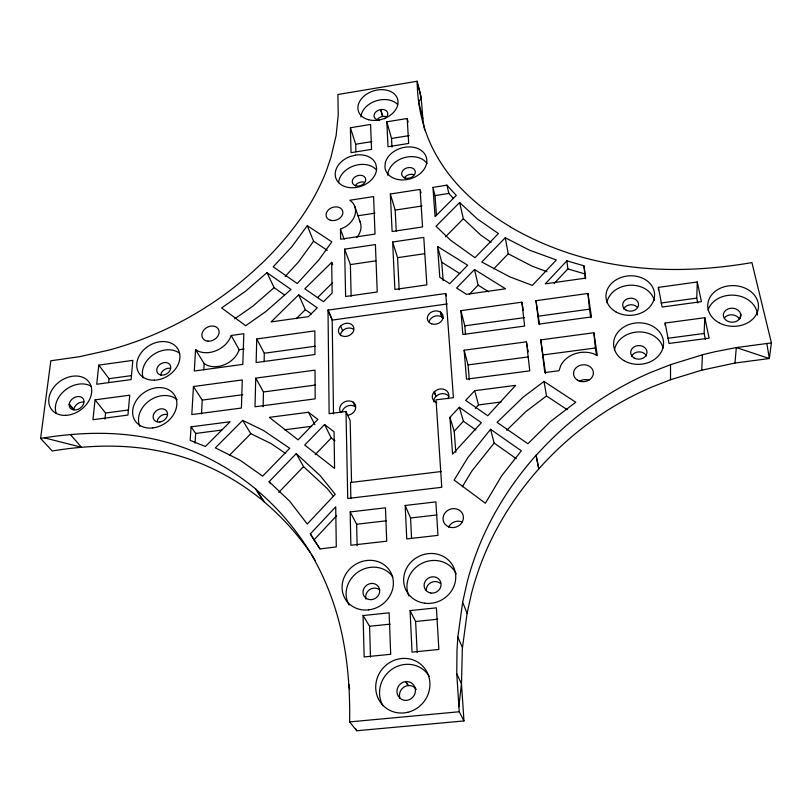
<?xml version="1.0" encoding="UTF-8"?>
<svg xmlns="http://www.w3.org/2000/svg" width="812" height="812" viewBox="0 0 812 812"><rect width="100%" height="100%" fill="white"/><g stroke="black" fill="none" stroke-linecap="round" stroke-linejoin="round"><path stroke-width="1.22" d="M311.28 554.352A351.789 281.47 -54.4 0 1 330.981 596.15C345.851 636.263 350.337 679.37 349.627 721.909L356.722 730.749L463.957 720.934L461.49 683.734L462.332 648.788L467.083 613.364L471.62 592.933A377.448 330.91 31.3 0 1 487.779 547.095C513.468 490.387 556.788 442.185 609.396 409.126A376.484 328.728 30.3 0 1 651.295 387.263L670.509 379.742L670.539 364.669L703.375 354.519L715.108 351.708L736.322 347.566L771.4 342.908L751.922 262.601C712.469 269.351 672.103 271.776 632.284 266.975A267.747 190.485 -5.4 0 1 587.32 258.581C560.371 251.527 534.357 240.971 510.301 226.913L510.383 226.822C489.545 214.388 470.097 199.346 454.253 180.863A266.346 189.186 -5.8 0 1 435.526 153.803C423.235 131.696 417.469 106.453 417.185 81.251L337.904 94.496L338.228 114.939L336.138 135.442L330.92 157.437L326.282 171.078A243.651 168.825 -27 0 1 310.6 203.081C297.172 225.492 280.211 245.6 261.474 263.738L261.393 263.677C218.722 304.662 165.79 334.808 108.625 350.185L79.505 356.691L50.831 360.772L40.6 438.399L52.222 450.985C86.387 445.382 121.536 443.91 155.701 450.345A342.096 274.527 -54.5 0 1 194.728 461.084C219.95 470.524 243.336 484.47 264.062 501.623L263.961 501.714C281.48 516.513 297.09 533.525 310.072 552.434M263.139 406.721L263.464 391.963L255.75 378.128L315.026 370.14L315.157 398.865L255.009 406.771L255.75 378.128M264.113 361.847L264.296 353.25L256.754 338.969L314.843 330.87L314.954 354.529L256.145 362.568L256.754 338.969M697.762 302.988L696.747 298.126L697.285 281.977L658.41 287.377L658.441 289.833M670.509 379.742L701.761 370.17L702.421 354.885M705.354 339.396L704.116 333.448L704.806 317.705L665.15 323.044L665.17 325.439M201.508 413.947L202.239 400.103L193.429 386.522L242.311 379.935L241.397 408.05L191.815 414.567L193.429 386.522M203.832 369.846L204.157 363.634L195.54 349.637L194.312 371.013L242.818 364.385L243.823 333.702L231.207 335.478A22.655 17.752 -28.7 0 1 198.788 351.434L195.54 349.637M195.012 443.19L195.672 433.435L191.104 426.828L230.1 421.763L205.365 446.509L190.16 440.337L191.104 426.828M740.412 317.39L740.686 314.102M701.761 370.17L734.972 363.035L736.322 347.566L769.35 358.528L771.4 342.908M740.29 318.334L740.676 313.94A8.78 7.085 2 0 0 730.516 308.296A8.78 7.085 2 0 0 723.411 316.264L724.111 318.03A8.78 7.075 2 0 0 733.622 322.11A8.78 7.075 2 0 0 740.798 315.787L740.676 313.94M536.062 455.258L538.782 468.778L536.062 455.258C514.97 479.121 497.106 505.856 483.901 534.864A386.38 337.985 30.3 0 0 467.316 581.463L462.647 602.25L457.836 637.126L456.963 650.991L456.78 673.869L459.227 711.759L463.957 720.934M104.961 419.154L105.58 413.034L95.065 399.849L129.727 395.18L127.951 415.064L92.944 419.702L95.065 399.849M108.666 382.472L109.041 378.686L98.78 365.116L132.843 360.376L131.128 379.559L96.729 384.259L98.78 365.116M458.831 706.805L461.49 683.734L456.78 673.869M83.707 402.011A7.978 6.12 -35.8 0 0 73.75 409.583L69.193 404.325L69.659 402.539A8.029 6.141 -35.6 0 1 77.373 396.581A8.029 6.141 -35.6 0 1 83.941 400.62L83.991 402.336A8.039 6.141 -35.6 0 1 75.831 409.958A8.039 6.141 -35.6 0 1 69.193 404.325M462.322 486.764L471.863 471.001L494.143 443.078L490.58 429.304L467.803 457.674L454.131 480.085L485.383 503.237L501.654 475.832L521.314 450.812L490.58 429.304M307.271 225.665L331.844 241.834L318.933 259.82L297.263 283.53L273.187 266.823L291.823 246.746L307.271 225.665L313.564 241.215L298.44 262.053L285.164 276.476M455.796 452.467L454.223 431.213L463.439 421.245L459.318 407.259L449.909 417.388L452.558 454.121L481.384 422.697L459.318 407.259M475.304 408.395L478.522 404.914L501.095 402.021M474.715 390.684L465.682 400.407L487.779 415.734L515.64 385.365L474.715 390.684L478.522 404.914M319.847 548.851L314.021 539.899L336.564 515.793M554.231 283.429L567.852 268.894L566.888 260.825L583.97 265.818L585.645 278.13L545.268 283.835L566.888 260.825M310.336 533.89L335.721 506.83L336.29 546.912L320.07 548.932L310.336 533.89L314.021 539.899M536.184 455.339C557.225 431.882 581.392 411.248 608.168 394.602A385.385 335.671 29.4 0 1 650.93 372.343L670.539 364.669M278.749 492.407L303.536 466.606L296.258 453.614L269.158 481.628L270.467 483.719M315.188 454.659L331.235 437.962L324.567 424.524L304.713 445.057L334.574 468.433L334.057 431.761L324.567 424.524M469.326 294.279L478.116 285.134L474.533 269.503L456.608 288.037L466.453 294.32L505.511 288.798L474.533 269.503M493.737 268.884L508.231 253.801L505.247 237.754L481.77 262.032L509.875 276.892L532.357 285.398L556.352 259.972L529.515 250.177L505.247 237.754M355.372 406.792L353.352 402.224L355.372 406.792A8.201 6.953 -24.6 0 0 342.085 411.704M441.88 317.116L440.551 312.031L441.88 317.116A7.958 6.557 -16.4 0 1 443.23 318.304M263.961 501.714L255.912 489.2C234.861 471.853 211.1 457.765 185.491 448.285A349.769 278.841 -53.9 0 0 145.835 437.495C111.071 431.05 75.343 432.654 40.6 438.399M345.993 411.481L347.739 498.487L441.779 487.291L436.034 399.829L453.431 397.667L445.747 293.508L328.018 310.113L329.124 413.663L345.993 411.481L350.175 420.646L351.535 482.115M445.534 236.769L463.337 218.743L459.633 202.503L436.034 226.243L450.711 240.342L474.979 257.698L498.436 233.551L477.344 218.956L459.633 202.503M229.4 455.319L250.796 433.689L271.117 443.596L285.672 453.522M242.686 420.403L215.342 447.848L239.987 460.191L262.682 476.136L289.742 448.275L263.332 430.38L242.686 420.403L250.796 433.689M296.329 318.588L305.332 309.687L298.654 294.827L271.086 321.907L308.377 316.639L317.248 307.829L298.654 294.827M317.522 297.628L332.453 282.86M331.702 262.367L304.815 288.778L323.44 301.688L332.128 293.061L331.702 262.367L332.626 264.722M506.668 430.269L525.993 411.481L546.496 395.962L544.03 381.427L523.111 397.2L497.086 422.362L527.861 443.717L550.475 421.509L575.738 402.244L544.03 381.427M266.986 272.659L291.021 289.478L265.859 311.524L245.691 325.703L221.625 307.921L245.468 291.295L266.986 272.659L274.111 287.651L253.009 306.033L234.709 318.862M340.461 229.207L345.303 226.842A21.599 16.484 -20.3 0 0 352.499 202.513L349.85 200.249L373.591 196.585L375.022 234.069L340.654 239.215L340.461 229.207L344.176 239.246M376.88 120.024A7.064 5.156 -17.1 0 1 382.574 116.471L382.736 116.451A7.064 5.156 -17.1 0 1 386.055 116.613M350.398 127.748L370.597 124.459L371.541 149.378L351.048 152.656L350.398 127.748L355.697 144.221L355.91 151.641M407.198 118.501L408.68 143.44L388.004 146.749L386.827 121.81L407.198 118.501L408.131 122.084M432.948 187.43L446.904 185.146L456.283 195.418L435.059 216.682L432.948 187.43L435.029 195.641L436.45 215.058M435.029 195.641L448.863 193.388L453.573 198.615M355.697 144.221L371.845 141.623M386.827 121.81L391.536 138.456L409.218 135.614M390.339 193.997L420.119 189.409L422.544 226.944L392.125 231.501L390.339 193.997L395.19 210.085L396.246 231.156M357.838 215.779L375.032 213.16M395.19 210.085L422.027 206.004M344.623 249.142L375.418 244.564L377.225 291.975L345.618 296.492L344.623 249.142L350.378 264.59L351.149 296.258M392.632 242.006L423.773 237.388L426.858 284.88L394.886 289.448L392.632 242.006L397.565 257.668L399.169 289.803M350.378 264.59L375.804 260.855M397.565 257.668L424.503 253.72M328.018 310.113L332.291 320.09L447.28 303.942M521.872 302.176L524.623 326.059L462.85 334.493L460.901 310.671L521.872 302.176L523.375 310.478M535.991 300.694L587.949 293.457L591.491 316.924L538.863 324.11L535.991 300.694L539.564 324.698M204.157 363.634L207.354 365.42A22.239 17.59 -28.9 0 0 239.175 349.718L244.128 349.038M264.296 353.25L315.168 346.247M460.901 310.671L464.799 325.825L524.653 317.593M538.508 316.162L589.502 309.159L587.949 293.457M109.041 378.686L131.371 375.621M661.08 303.008L696.747 298.126M526.43 341.822L529.769 370.851L466.514 379.163L464.139 350.205L526.43 341.822L527.343 346.805M540.792 339.883L593.876 332.737L597.317 355.554L593.125 353.606A24.898 21.142 -5.7 0 0 560.747 365.562L559.021 370.708L544.801 372.566L540.792 339.883L545.562 373.55M105.58 413.034L128.702 409.958M202.239 400.103L242.879 394.693M263.464 391.963L315.492 385.04M667.748 338.289L704.116 333.448M464.139 350.205L468.067 364.913L527.932 356.955M543.269 354.915L595.338 347.993L593.876 332.737M734.972 363.035L769.35 358.528L766.843 343.456M308.499 412.263L269.32 417.348L298.085 439.86L317.908 419.439L308.499 412.263L314.833 424.686M195.672 433.435L221.849 430.055M284.393 429.792L311.686 426.29M441.383 471.508L350.53 482.501L350.875 498.598M350.165 511.946L385.446 507.804L386.715 541.188L350.875 545.258L350.165 511.946L356.63 524.247L357.148 545.705M405.168 505.49L435.871 501.887L437.962 535.372L406.761 538.914L405.168 505.49L410.547 518.005L411.562 538.265M356.63 524.247L386.268 520.817M410.547 518.005L436.886 514.95M363.076 615.547L389.121 612.816L390.694 654.289L364.152 656.949L363.076 615.547L369.592 626.265L370.485 657.101M410.06 610.614L436.389 607.843L438.876 649.458L412.039 652.148L410.06 610.614L415.612 621.495L417.155 652.432M369.592 626.265L390.237 624.123M415.612 621.495L437.709 619.201M399.859 698.127A9.571 9.105 -51.7 0 1 408.071 685.561L408.294 685.541A9.571 9.105 -51.7 0 1 416.312 689.439M349.627 721.909L459.227 711.759M405.665 681.552L408.091 681.644A9.653 9.165 -50.8 0 1 408.913 699.842L406.497 700.391A9.663 9.176 -50.7 0 1 396.946 691.844A9.663 9.176 -50.7 0 1 405.665 681.552L408.081 685.561M44.437 437.851L81.484 447.27L70.38 434.562M585.442 278.79L584.772 273.888L567.852 268.894M546.983 271.695L532.083 266.163L508.231 253.801M437.577 246.483L467.671 265.23L449.767 283.662L439.799 277.298L437.577 246.483L441.758 262.235L443.108 280.546M441.758 262.235L459.734 273.563M478.116 285.134L488.611 291.752M546.496 395.962L567.243 409.715M313.564 241.215L327.256 250.309M491.158 242.352L480.785 235.094L463.337 218.743M340.593 325.906L340.685 325.967A7.917 6.445 -22.1 0 1 351.606 324.465A7.917 6.445 -22.1 0 1 351.809 333.762L351.718 333.702A7.917 6.445 -22.1 0 1 340.776 335.234A7.917 6.445 -22.1 0 1 340.593 325.906L342.603 330.758M436.775 402.823A8.333 7.135 -17.3 0 1 434.329 391.749L435.942 396.51A8.282 7.115 -17.3 0 1 448.874 396.317M434.329 391.749L435.942 396.51M274.111 287.651L284.413 294.918M305.332 309.687L311.443 313.99M463.439 421.245L475.822 429.984M494.143 443.078L516.27 458.689M331.235 437.962L334.97 440.825M255.81 489.301C279.876 509.215 299.658 533.809 315.34 560.757M296.258 453.614L320.243 475.7L335.224 494.325L307.261 524.004L289.63 501.177L269.158 481.628M303.536 466.606L327.155 488.448L333.367 496.193M69.233 404.163L73.76 409.583M255.912 489.2L264.062 501.623M405.878 681.562L408.294 685.541M231.207 335.478L239.175 349.718M355.626 728.628L356.722 730.749M457.836 637.126L462.444 647.641M328.109 310.174L332.291 320.09M462.647 602.25L467.083 613.364M354.712 206.238L360.173 222.102M449.909 417.388L454.223 431.213M380.757 109.549L382.736 116.451M382.574 116.481L380.595 109.559L382.401 109.437A7.105 5.166 -17.1 0 1 387.7 112.98A7.105 5.166 -17.1 0 1 384.523 118.765M417.317 83.88C423.397 98.648 421.083 114.796 424.727 130.072M445.666 293.599L446.285 295.883M420.433 190.566L421.052 192.88M422.788 118.603L418.627 101.703L421.327 98.282L417.185 81.251M446.904 185.146L448.863 193.388M697.285 281.977L701.426 301.658L662.125 307.027L658.41 287.377M704.806 317.705L709.12 338.147L669.017 343.456L665.15 323.044M527.8 349.302L528.267 351.799M348.825 684.354L349.657 689.236M589.502 309.159L590.781 317.705M595.338 347.993L596.465 355.514M583.97 265.818L584.772 273.888M464.799 325.825L465.53 334.503M468.067 364.913L469.306 379.843M391.536 138.456L391.963 147.124M332.199 320.029L333.499 413.897M433.781 401.788A8.282 7.115 -17.3 0 1 435.841 396.439M434.43 391.82A8.333 7.135 -17.3 0 1 445.199 389.811A8.333 7.135 -17.3 0 1 447.96 398.804M724.426 317.746A8.709 7.044 2.2 0 1 739.438 318.933M429.071 321.796A7.958 6.557 -16.4 0 1 441.972 317.035M340.451 335.701A7.876 6.425 -22.1 0 1 345.059 329.002A7.876 6.425 -22.1 0 1 353.443 329.256M340.786 412.577A8.252 6.983 -24.5 0 1 344.826 401.757A8.252 6.983 -24.5 0 1 355.595 405.868A8.252 6.983 -24.5 0 1 347.84 415.257M359.239 220.174A21.224 16.362 -20.3 0 1 356.671 237.611M448.721 526.836A10.099 9.257 -19.6 0 1 462.079 521.903M579.301 381.407A9.764 8.353 -5.2 0 1 588.944 380.158M404.295 177.94A6.922 5.248 -16.4 0 1 413.45 174.56M355.301 185.583A6.872 5.197 -18.7 0 1 364.395 182.223M160.573 375.428A7.409 5.816 -31.8 0 1 169.789 368.222M157.112 421.804A7.612 6.08 -34 0 1 166.561 414.333M366.029 599.073A8.516 7.836 -35.8 0 1 369.612 589.664A8.516 7.836 -35.8 0 1 379.64 589.847M426.27 590.527A8.536 7.988 -27.6 0 1 431.02 582.559A8.536 7.988 -27.6 0 1 440.266 583.31M623.636 308.915A7.876 6.445 -3.7 0 1 637.115 307.068M631.604 356.204A8.079 6.77 -2 0 1 638.993 351.88A8.079 6.77 -2 0 1 646.514 355.889M379.407 120.135A7.115 5.166 -17.1 0 1 374.058 115.274A7.115 5.166 -17.1 0 1 380.595 109.559M143.105 377.783A22.634 17.712 -31.7 0 1 153.58 354.479A22.634 17.712 -31.7 0 1 179.635 353.311M139.816 426.33A23.254 18.503 -33.9 0 1 149.378 400.702A23.254 18.503 -33.9 0 1 177.128 399.748M56.231 413.46A22.939 17.539 -35.6 0 1 65.376 389.953A22.939 17.539 -35.6 0 1 91.005 386.197M349.079 605.102A26.045 23.883 -35.5 0 1 358.711 571.577A26.045 23.883 -35.5 0 1 392.856 576.956M408.903 595.937A26.096 24.36 -27.4 0 1 422.544 563.031A26.096 24.36 -27.4 0 1 456.212 573.932M382.97 705.78A27.588 26.207 -50.8 0 1 392.876 668.652A27.588 26.207 -50.8 0 1 429.284 676.376M606.858 302.815A24.066 19.63 -3.9 0 1 629.858 285.235A24.066 19.63 -3.9 0 1 654.269 300.379M614.451 350.195A24.705 20.625 -2.2 0 1 637.988 331.956A24.705 20.625 -2.2 0 1 663.12 348.064M708.064 310.103A25.081 20.219 2 0 1 735.053 295.274A25.081 20.219 2 0 1 757.434 314.995M360.924 116.999A20.31 14.758 -17.1 0 1 375.631 101.023A20.31 14.758 -17.1 0 1 397.586 104.454M338.574 182.659A20.98 15.783 -18.7 0 1 354.073 165.8A20.98 15.783 -18.7 0 1 376.545 169.962M387.771 175.28A21.122 15.956 -16.4 0 1 403.97 157.761A21.122 15.956 -16.4 0 1 427.132 163.608M385.385 162.471L384.929 166.754A21.345 16.017 -16.5 0 0 415.612 176.661A21.345 16.017 -16.5 0 0 418.576 148.88A21.345 16.017 -16.5 0 0 385.385 162.471M355.565 155.112L350.266 156.472A21.183 15.854 -18.7 0 0 335.579 177.229A21.183 15.854 -18.7 0 0 358.122 187.105A21.183 15.854 -18.7 0 0 376.595 168.013L375.763 163.943A21.183 15.854 -18.7 0 0 355.565 155.112M431.69 323.876A8.008 6.577 -16.5 0 0 443.119 316.467A8.008 6.577 -16.5 0 0 430.867 312.427A8.008 6.577 -16.5 0 0 431.69 323.876M330.362 220.235A8.638 6.597 -20.3 0 0 342.877 212.419A8.638 6.597 -20.3 0 0 330.129 208.552A8.638 6.597 -20.3 0 0 330.362 220.235M207.933 341.142A9.064 7.105 -28.7 0 0 218.925 330.433A9.064 7.105 -28.7 0 0 204.624 329.164A9.064 7.105 -28.7 0 0 207.933 341.142M448.742 526.866A10.312 9.389 -19.6 0 0 463.408 516.879A10.312 9.389 -19.6 0 0 447.524 510.555A10.312 9.389 -19.6 0 0 448.742 526.866M577.342 380.067A9.957 8.455 -5.7 0 0 593.308 374.109A9.957 8.455 -5.7 0 0 579.717 365.481A9.957 8.455 -5.7 0 0 577.342 380.067M355.768 185.786A6.922 5.207 -18.7 0 0 365.755 179.584A6.922 5.207 -18.7 0 0 355.453 176.61A6.922 5.207 -18.7 0 0 355.768 185.786M405.34 178.061A6.973 5.268 -16.4 0 0 415.318 171.839A6.973 5.268 -16.4 0 0 404.762 168.866A6.973 5.268 -16.4 0 0 405.34 178.061M161.497 375.114A7.47 5.846 -31.7 0 0 170.662 366.232A7.47 5.846 -31.7 0 0 159.071 365.085A7.47 5.846 -31.7 0 0 161.497 375.114M159.873 421.996A7.673 6.11 -33.9 0 0 166.805 411.308A7.673 6.11 -33.9 0 0 154.31 412.993A7.673 6.11 -33.9 0 0 159.873 421.996M430.888 593.024A8.607 8.039 -27.4 0 0 440.652 581.94A8.607 8.039 -27.4 0 0 426.239 579.89A8.607 8.039 -27.4 0 0 430.888 593.024M633.989 357.889A8.15 6.8 -2.2 0 0 646.941 353.068A8.15 6.8 -2.2 0 0 635.613 346.156A8.15 6.8 -2.2 0 0 633.989 357.889M625.859 309.981A7.937 6.476 -3.9 0 0 638.496 305.271A7.937 6.476 -3.9 0 0 627.493 298.796A7.937 6.476 -3.9 0 0 625.859 309.981M371.642 599.621A8.597 7.876 -35.5 0 0 378.463 586.7A8.597 7.876 -35.5 0 0 363.989 588.314A8.597 7.876 -35.5 0 0 371.642 599.621M65.549 415.368A23.193 17.631 -35.5 0 0 90.731 385.243A23.193 17.631 -35.5 0 0 54.414 386.492A23.193 17.631 -35.5 0 0 65.549 415.368M154.412 380.189A22.878 17.803 -31.6 0 0 178.681 350.54A22.878 17.803 -31.6 0 0 141.877 351.89A22.878 17.803 -31.6 0 0 154.412 380.189M152.798 427.914A23.518 18.615 -33.7 0 0 174.803 395.576A23.518 18.615 -33.7 0 0 136.629 399.991A23.518 18.615 -33.7 0 0 152.798 427.914M407.837 712.276A27.933 26.481 -49.5 0 0 423.387 666.845A27.933 26.481 -49.5 0 0 377.255 678.03A27.933 26.481 -49.5 0 0 407.837 712.276M368.709 609.863A26.37 24.096 -35 0 0 389.415 570.197A26.37 24.096 -35 0 0 345.029 575.505A26.37 24.096 -35 0 0 368.709 609.863M424.646 603.204A26.42 24.583 -27.2 0 0 454.355 569.029A26.42 24.583 -27.2 0 0 410.09 563.142A26.42 24.583 -27.2 0 0 424.646 603.204M615.811 311.818A24.34 19.762 -4.1 0 0 654.431 297.202A24.34 19.762 -4.1 0 0 620.561 277.663A24.34 19.762 -4.1 0 0 615.811 311.818M623.809 360.538A24.989 20.767 -2.5 0 0 663.414 345.526A24.989 20.767 -2.5 0 0 628.529 324.698A24.989 20.767 -2.5 0 0 623.809 360.538M718.884 322.679A25.375 20.361 1.8 0 0 758.418 307.697A25.375 20.361 1.8 0 0 722.03 287.519A25.375 20.361 1.8 0 0 718.884 322.679M368.658 119.75A20.513 14.809 -17.2 0 0 398.032 101.591A20.513 14.809 -17.2 0 0 367.237 93.766A20.513 14.809 -17.2 0 0 368.658 119.75"/></g></svg>
